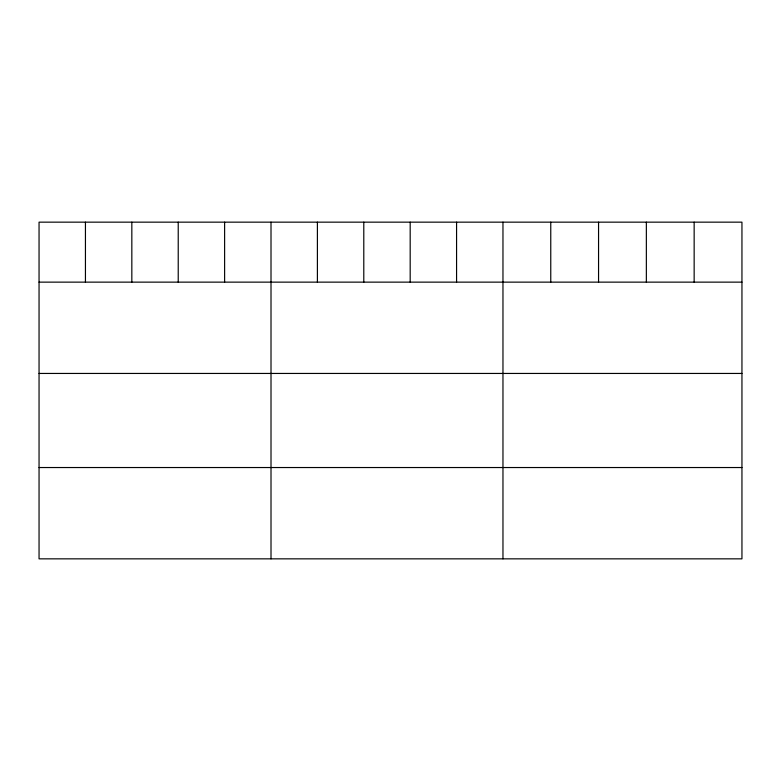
<?xml version="1.0" encoding="UTF-8"?>
<svg xmlns="http://www.w3.org/2000/svg" width="781" height="781" viewBox="0 0 781 781"><rect width="100%" height="100%" fill="white"/><g stroke="black" fill="none" stroke-linecap="round" stroke-linejoin="round"><path stroke-width="1.17" d="M741.95 282.136L741.95 558.845L39.05 558.845L39.05 222.155L741.95 222.155L741.95 282.136L39.05 282.136M39.05 373.445L741.95 373.445M39.05 467.536L741.95 467.536M694.153 222.155L694.153 282.136M646.356 222.155L646.356 282.136M598.558 222.155L598.558 282.136M550.761 222.155L550.761 282.136M502.964 222.155L502.964 558.845M456.573 222.155L456.573 282.136M410.181 222.155L410.181 282.136M363.79 222.155L363.79 282.136M317.398 222.155L317.398 282.136M271.007 222.155L271.007 558.845M224.616 222.155L224.616 282.136M178.224 222.155L178.224 282.136M131.833 222.155L131.833 282.136M85.441 222.155L85.441 282.136"/></g></svg>
